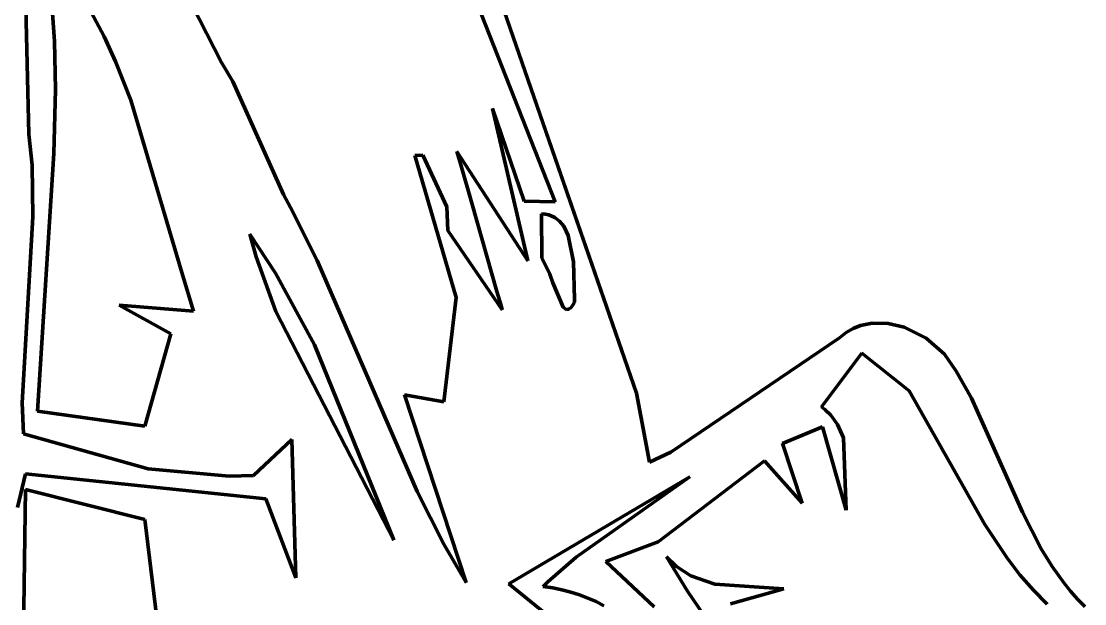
# Model space of a CAD drawing. Header units: millimetres. Extents: x 0 to 10.2, y 0 to 7.
# Drawn here: x 5.186 to 5.994, y 3.047 to 3.489 of the extents above; entities that cross this region are included whole.
import ezdxf

# ---------------------------------------------------------------- set-up
doc = ezdxf.new("R2010")
doc.units = ezdxf.units.MM
doc.layers.add('color#030303ff', color=7, linetype='CONTINUOUS', lineweight=100)
doc.layers.add('color#ffffffff', color=7, linetype='CONTINUOUS', lineweight=100)

msp = doc.modelspace()

# ---------------------------------------------------------------- linework, layer by layer
at = {"layer": 'color#030303ff'}
for p, q in [((5.59187, 3.35176), (5.48677, 3.61896)), ((5.19209, 3.40317), (5.18816, 3.56445)), ((5.54026, 3.53365), (5.65354, 3.20653)), ((5.20969, 3.49819), (5.21143, 3.47379)), ((5.31576, 3.50146), (5.33826, 3.45761)), ((5.24918, 3.47724), (5.23944, 3.49567)), ((5.21143, 3.47379), (5.21232, 3.43719)), ((5.2579, 3.45828), (5.24918, 3.47724)), ((5.26941, 3.42906), (5.2579, 3.45828)), ((5.33826, 3.45761), (5.34689, 3.44319)), ((5.34689, 3.44319), (5.38543, 3.35739)), ((5.21232, 3.43719), (5.21103, 3.38841)), ((5.30819, 3.29826), (5.26941, 3.42906)), ((5.57094, 3.30705), (5.54409, 3.42254)), ((5.54409, 3.42254), (5.56832, 3.35227)), ((5.1945, 3.37966), (5.19209, 3.40317)), ((5.21103, 3.38841), (5.19872, 3.19304)), ((5.48514, 3.3869), (5.49124, 3.38726)), ((5.51654, 3.2792), (5.48514, 3.3869)), ((5.49124, 3.38726), (5.50938, 3.34798)), ((5.52014, 3.37982), (5.51722, 3.39005)), ((5.51722, 3.39005), (5.57094, 3.30705)), ((5.1951, 3.34051), (5.1945, 3.37966)), ((5.52847, 3.35071), (5.52014, 3.37982)), ((5.38543, 3.35739), (5.39089, 3.34755)), ((5.56832, 3.35227), (5.59187, 3.35176)), ((5.39089, 3.34755), (5.41115, 3.30742)), ((5.50938, 3.34798), (5.51032, 3.32997)), ((5.54759, 3.28384), (5.52847, 3.35071)), ((5.18698, 3.1994), (5.1951, 3.34051)), ((5.58151, 3.34262), (5.58155, 3.30928)), ((5.58431, 3.3424), (5.58151, 3.34262)), ((5.58688, 3.34188), (5.58431, 3.3424)), ((5.58925, 3.34107), (5.58688, 3.34188)), ((5.59142, 3.34), (5.58925, 3.34107)), ((5.59519, 3.3371), (5.59142, 3.34)), ((5.59827, 3.33334), (5.59519, 3.3371)), ((5.51032, 3.32997), (5.55159, 3.26985)), ((5.60173, 3.32637), (5.59827, 3.33334)), ((5.35987, 3.32724), (5.36478, 3.3102)), ((5.3794, 3.29775), (5.35987, 3.32724)), ((5.60571, 3.30626), (5.60173, 3.32637)), ((5.36478, 3.3102), (5.37968, 3.26854)), ((5.41115, 3.30742), (5.48693, 3.13203)), ((5.58155, 3.30928), (5.58778, 3.29691)), ((5.60643, 3.27786), (5.60571, 3.30626)), ((5.31721, 3.26874), (5.30819, 3.29826)), ((5.40903, 3.24326), (5.3794, 3.29775)), ((5.58778, 3.29691), (5.58806, 3.29621)), ((5.58806, 3.29621), (5.58989, 3.29038)), ((5.58989, 3.29038), (5.59773, 3.27185)), ((5.50724, 3.20013), (5.51654, 3.2792)), ((5.55067, 3.27306), (5.54759, 3.28384)), ((5.29991, 3.25174), (5.2607, 3.27335)), ((5.2607, 3.27335), (5.31721, 3.26874)), ((5.55159, 3.26985), (5.55067, 3.27306)), ((5.59773, 3.27185), (5.60012, 3.27022)), ((5.60183, 3.27028), (5.60362, 3.27144)), ((5.60362, 3.27144), (5.60455, 3.27249)), ((5.60455, 3.27249), (5.6055, 3.27387)), ((5.6055, 3.27387), (5.60647, 3.2756)), ((5.60647, 3.2756), (5.60643, 3.27786)), ((5.37968, 3.26854), (5.4692, 3.09505)), ((5.60012, 3.27022), (5.60183, 3.27028)), ((5.81269, 3.2526), (5.81809, 3.25571)), ((5.81809, 3.25571), (5.82375, 3.25794)), ((5.82375, 3.25794), (5.8326, 3.25977)), ((5.8326, 3.25977), (5.84472, 3.2596)), ((5.84472, 3.2596), (5.85677, 3.25679)), ((5.85677, 3.25679), (5.87359, 3.24848)), ((5.28007, 3.18164), (5.29991, 3.25174)), ((5.6796, 3.16189), (5.80761, 3.24858)), ((5.80761, 3.24858), (5.81269, 3.2526)), ((5.87359, 3.24848), (5.88744, 3.23635)), ((5.4692, 3.09505), (5.40903, 3.24326)), ((5.82471, 3.23689), (5.79414, 3.19623)), ((5.86057, 3.20846), (5.82471, 3.23689)), ((5.88744, 3.23635), (5.89624, 3.22329)), ((5.89624, 3.22329), (5.9079, 3.20278)), ((5.65354, 3.20653), (5.66335, 3.15426)), ((5.91812, 3.1069), (5.86057, 3.20846)), ((5.18789, 3.17579), (5.18698, 3.1994)), ((5.52417, 3.06292), (5.47745, 3.20549)), ((5.47745, 3.20549), (5.50724, 3.20013)), ((5.9079, 3.20278), (5.94664, 3.11633)), ((5.19872, 3.19304), (5.28007, 3.18164)), ((5.79414, 3.19623), (5.79667, 3.19422)), ((5.79667, 3.19422), (5.8011, 3.18994)), ((5.8011, 3.18994), (5.80628, 3.18295)), ((5.80628, 3.18295), (5.81084, 3.17272)), ((5.28277, 3.1492), (5.18789, 3.17579)), ((5.79486, 3.18109), (5.7643, 3.16836)), ((5.81279, 3.11793), (5.79486, 3.18109)), ((5.39181, 3.17146), (5.36271, 3.14417)), ((5.39491, 3.06645), (5.39181, 3.17146)), ((5.7643, 3.16836), (5.77938, 3.12313)), ((5.81084, 3.17272), (5.81279, 3.11793)), ((5.66335, 3.15426), (5.6796, 3.16189)), ((5.75067, 3.15526), (5.66989, 3.09372)), ((5.77938, 3.12313), (5.75067, 3.15526)), ((5.18335, 3.11975), (5.18949, 3.14531)), ((5.18949, 3.14531), (5.37194, 3.12646)), ((5.34412, 3.14375), (5.28277, 3.1492)), ((5.36271, 3.14417), (5.34412, 3.14375)), ((5.69417, 3.14303), (5.5565, 3.06199)), ((5.60785, 3.08228), (5.69417, 3.14303)), ((5.18949, 3.13358), (5.18756, 3.00314)), ((5.28021, 3.11088), (5.18949, 3.13358)), ((5.37194, 3.12646), (5.37321, 3.12315)), ((5.48693, 3.13203), (5.5072, 3.09203)), ((5.37321, 3.12315), (5.39491, 3.06645)), ((5.29135, 3.01783), (5.28021, 3.11088)), ((5.94664, 3.11633), (5.96098, 3.08848)), ((5.93522, 3.08106), (5.91812, 3.1069)), ((5.66989, 3.09372), (5.63014, 3.07884)), ((5.5072, 3.09203), (5.52417, 3.06292)), ((5.96098, 3.08848), (5.96917, 3.07519)), ((5.5861, 3.06336), (5.60785, 3.08228)), ((5.63014, 3.07884), (5.66709, 3.04439)), ((5.67628, 3.08235), (5.6838, 3.07513)), ((5.69222, 3.05632), (5.67628, 3.08235)), ((5.9446, 3.06889), (5.93522, 3.08106)), ((5.6838, 3.07513), (5.69479, 3.06802)), ((5.96917, 3.07519), (5.97826, 3.06246)), ((5.5565, 3.06199), (5.58489, 3.03898)), ((5.58275, 3.05983), (5.5861, 3.06336)), ((5.69479, 3.06802), (5.71291, 3.06171)), ((5.71291, 3.06171), (5.76554, 3.0581)), ((5.95468, 3.05734), (5.9446, 3.06889)), ((5.97826, 3.06246), (5.98319, 3.05634)), ((5.58988, 3.05884), (5.58275, 3.05983)), ((5.59682, 3.05746), (5.58988, 3.05884)), ((5.60359, 3.05571), (5.59682, 3.05746)), ((5.61017, 3.05361), (5.60359, 3.05571)), ((5.61658, 3.05118), (5.61017, 3.05361)), ((5.7175, 3.01956), (5.69222, 3.05632)), ((5.76554, 3.0581), (5.72498, 3.04685)), ((5.96555, 3.04654), (5.95468, 3.05734)), ((5.98319, 3.05634), (5.98842, 3.05039)), ((5.62281, 3.04841), (5.61658, 3.05118)), ((5.62886, 3.04534), (5.62281, 3.04841)), ((5.98842, 3.05039), (5.99395, 3.04463))]:
    msp.add_line(p, q, dxfattribs=at)
at = {"layer": 'color#ffffffff'}
for p, q in [((5.48677, 3.61896), (5.59187, 3.35176)), ((5.18816, 3.56445), (5.19209, 3.40317)), ((5.65354, 3.20653), (5.54026, 3.53365)), ((5.21143, 3.47379), (5.20969, 3.49819)), ((5.33826, 3.45761), (5.31576, 3.50146)), ((5.23944, 3.49567), (5.24918, 3.47724)), ((5.21232, 3.43719), (5.21143, 3.47379)), ((5.24918, 3.47724), (5.2579, 3.45828)), ((5.2579, 3.45828), (5.26941, 3.42906)), ((5.34689, 3.44319), (5.33826, 3.45761)), ((5.38543, 3.35739), (5.34689, 3.44319)), ((5.21103, 3.38841), (5.21232, 3.43719)), ((5.26941, 3.42906), (5.30819, 3.29826)), ((5.56832, 3.35227), (5.54409, 3.42254)), ((5.54409, 3.42254), (5.57094, 3.30705)), ((5.19209, 3.40317), (5.1945, 3.37966)), ((5.19872, 3.19304), (5.21103, 3.38841)), ((5.49124, 3.38726), (5.48514, 3.3869)), ((5.48514, 3.3869), (5.51654, 3.2792)), ((5.50938, 3.34798), (5.49124, 3.38726)), ((5.57094, 3.30705), (5.51722, 3.39005)), ((5.51722, 3.39005), (5.52014, 3.37982)), ((5.1945, 3.37966), (5.1951, 3.34051)), ((5.52014, 3.37982), (5.52847, 3.35071)), ((5.39089, 3.34755), (5.38543, 3.35739)), ((5.59187, 3.35176), (5.56832, 3.35227)), ((5.41115, 3.30742), (5.39089, 3.34755)), ((5.51032, 3.32997), (5.50938, 3.34798)), ((5.52847, 3.35071), (5.54759, 3.28384)), ((5.1951, 3.34051), (5.18698, 3.1994)), ((5.58151, 3.34262), (5.58431, 3.3424)), ((5.58155, 3.30928), (5.58151, 3.34262)), ((5.58431, 3.3424), (5.58688, 3.34188)), ((5.58688, 3.34188), (5.58925, 3.34107)), ((5.58925, 3.34107), (5.59142, 3.34)), ((5.59142, 3.34), (5.59519, 3.3371)), ((5.59519, 3.3371), (5.59827, 3.33334)), ((5.55159, 3.26985), (5.51032, 3.32997)), ((5.59827, 3.33334), (5.60173, 3.32637)), ((5.35987, 3.32724), (5.3794, 3.29775)), ((5.36478, 3.3102), (5.35987, 3.32724)), ((5.60173, 3.32637), (5.60571, 3.30626)), ((5.37968, 3.26854), (5.36478, 3.3102)), ((5.48693, 3.13203), (5.41115, 3.30742)), ((5.58778, 3.29691), (5.58155, 3.30928)), ((5.60571, 3.30626), (5.60643, 3.27786)), ((5.30819, 3.29826), (5.31721, 3.26874)), ((5.3794, 3.29775), (5.40903, 3.24326)), ((5.58806, 3.29621), (5.58778, 3.29691)), ((5.58989, 3.29038), (5.58806, 3.29621)), ((5.59773, 3.27185), (5.58989, 3.29038)), ((5.51654, 3.2792), (5.50724, 3.20013)), ((5.54759, 3.28384), (5.55067, 3.27306)), ((5.31721, 3.26874), (5.2607, 3.27335)), ((5.2607, 3.27335), (5.29991, 3.25174)), ((5.55067, 3.27306), (5.55159, 3.26985)), ((5.60012, 3.27022), (5.59773, 3.27185)), ((5.60362, 3.27144), (5.60183, 3.27028)), ((5.60455, 3.27249), (5.60362, 3.27144)), ((5.6055, 3.27387), (5.60455, 3.27249)), ((5.60647, 3.2756), (5.6055, 3.27387)), ((5.60643, 3.27786), (5.60647, 3.2756)), ((5.4692, 3.09505), (5.37968, 3.26854)), ((5.60183, 3.27028), (5.60012, 3.27022)), ((5.81809, 3.25571), (5.81269, 3.2526)), ((5.82375, 3.25794), (5.81809, 3.25571)), ((5.8326, 3.25977), (5.82375, 3.25794)), ((5.84472, 3.2596), (5.8326, 3.25977)), ((5.85677, 3.25679), (5.84472, 3.2596)), ((5.87359, 3.24848), (5.85677, 3.25679)), ((5.29991, 3.25174), (5.28007, 3.18164)), ((5.80761, 3.24858), (5.6796, 3.16189)), ((5.81269, 3.2526), (5.80761, 3.24858)), ((5.88744, 3.23635), (5.87359, 3.24848)), ((5.40903, 3.24326), (5.4692, 3.09505)), ((5.79414, 3.19623), (5.82471, 3.23689)), ((5.82471, 3.23689), (5.86057, 3.20846)), ((5.89624, 3.22329), (5.88744, 3.23635)), ((5.9079, 3.20278), (5.89624, 3.22329)), ((5.66335, 3.15426), (5.65354, 3.20653)), ((5.86057, 3.20846), (5.91812, 3.1069)), ((5.18698, 3.1994), (5.18789, 3.17579)), ((5.50724, 3.20013), (5.47745, 3.20549)), ((5.47745, 3.20549), (5.52417, 3.06292)), ((5.94664, 3.11633), (5.9079, 3.20278)), ((5.28007, 3.18164), (5.19872, 3.19304)), ((5.79667, 3.19422), (5.79414, 3.19623)), ((5.8011, 3.18994), (5.79667, 3.19422)), ((5.80628, 3.18295), (5.8011, 3.18994)), ((5.81084, 3.17272), (5.80628, 3.18295)), ((5.18789, 3.17579), (5.28277, 3.1492)), ((5.7643, 3.16836), (5.79486, 3.18109)), ((5.79486, 3.18109), (5.81279, 3.11793)), ((5.36271, 3.14417), (5.39181, 3.17146)), ((5.39181, 3.17146), (5.39491, 3.06645)), ((5.77938, 3.12313), (5.7643, 3.16836)), ((5.81279, 3.11793), (5.81084, 3.17272)), ((5.6796, 3.16189), (5.66335, 3.15426)), ((5.66989, 3.09372), (5.75067, 3.15526)), ((5.75067, 3.15526), (5.77938, 3.12313)), ((5.18949, 3.14531), (5.18335, 3.11975)), ((5.37194, 3.12646), (5.18949, 3.14531)), ((5.28277, 3.1492), (5.34412, 3.14375)), ((5.34412, 3.14375), (5.36271, 3.14417)), ((5.5565, 3.06199), (5.69417, 3.14303)), ((5.69417, 3.14303), (5.60785, 3.08228)), ((5.18756, 3.00314), (5.18949, 3.13358)), ((5.18949, 3.13358), (5.28021, 3.11088)), ((5.37321, 3.12315), (5.37194, 3.12646)), ((5.5072, 3.09203), (5.48693, 3.13203)), ((5.39491, 3.06645), (5.37321, 3.12315)), ((5.28021, 3.11088), (5.29135, 3.01783)), ((5.96098, 3.08848), (5.94664, 3.11633)), ((5.91812, 3.1069), (5.93522, 3.08106)), ((5.63014, 3.07884), (5.66989, 3.09372)), ((5.52417, 3.06292), (5.5072, 3.09203)), ((5.96917, 3.07519), (5.96098, 3.08848)), ((5.60785, 3.08228), (5.5861, 3.06336)), ((5.66709, 3.04439), (5.63014, 3.07884)), ((5.67628, 3.08235), (5.69222, 3.05632)), ((5.6838, 3.07513), (5.67628, 3.08235)), ((5.93522, 3.08106), (5.9446, 3.06889)), ((5.69479, 3.06802), (5.6838, 3.07513)), ((5.97826, 3.06246), (5.96917, 3.07519)), ((5.58489, 3.03898), (5.5565, 3.06199)), ((5.5861, 3.06336), (5.58275, 3.05983)), ((5.71291, 3.06171), (5.69479, 3.06802)), ((5.76554, 3.0581), (5.71291, 3.06171)), ((5.9446, 3.06889), (5.95468, 3.05734)), ((5.98319, 3.05634), (5.97826, 3.06246)), ((5.58275, 3.05983), (5.58988, 3.05884)), ((5.58988, 3.05884), (5.59682, 3.05746)), ((5.59682, 3.05746), (5.60359, 3.05571)), ((5.60359, 3.05571), (5.61017, 3.05361)), ((5.61017, 3.05361), (5.61658, 3.05118)), ((5.69222, 3.05632), (5.7175, 3.01956)), ((5.72498, 3.04685), (5.76554, 3.0581)), ((5.95468, 3.05734), (5.96555, 3.04654)), ((5.98842, 3.05039), (5.98319, 3.05634)), ((5.61658, 3.05118), (5.62281, 3.04841)), ((5.62281, 3.04841), (5.62886, 3.04534)), ((5.99395, 3.04463), (5.98842, 3.05039))]:
    msp.add_line(p, q, dxfattribs=at)

doc.saveas('drawing.dxf')
